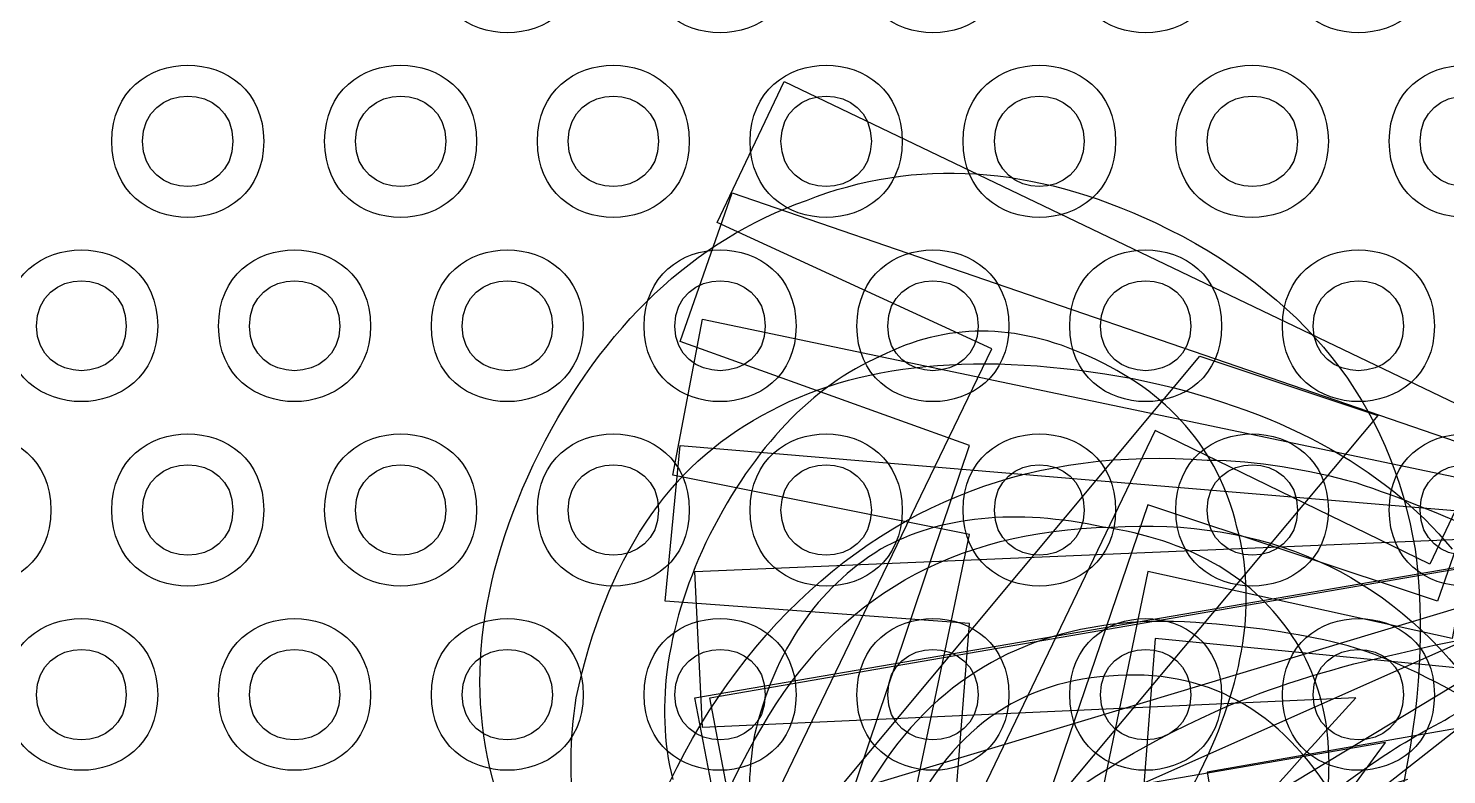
# Model space of a CAD drawing. Extents: x -12.2 to 12.2, y 340.7 to 359.5.
# Drawn here: x -1 to -0.158, y 352.631 to 353.074 of the extents above; entities that cross this region are included whole.
import ezdxf

# ---------------------------------------------------------------- set-up
doc = ezdxf.new("R2010")
doc.units = 0
doc.layers.get('0').update_dxf_attribs({"linetype": 'CONTINUOUS'})

msp = doc.modelspace()

# ---------------------------------------------------------------- linework, layer by layer
at = {"color": 7}
for points in [[(-0.167569, 352.755729), (-0.330729, 352.835104), (-0.604132, 352.26625), (-0.405694, 352.213333), (-0.449792, 352.125139), (-0.648229, 352.178056), (-0.745243, 352.226562), (-0.427743, 352.883611), (-0.590903, 352.958576), (-0.551215, 353.042361), (-0.127882, 352.839514), (-0.167569, 352.755729)], [(-0.16316, 352.733681), (-0.335139, 352.791007), (-0.537986, 352.195694), (-0.339549, 352.169236), (-0.370417, 352.072222), (-0.568854, 352.098681), (-0.674687, 352.133958), (-0.440972, 352.826285), (-0.612951, 352.888021), (-0.582083, 352.976215), (-0.132292, 352.821875), (-0.16316, 352.733681)], [(-0.15434, 352.711632), (-0.335139, 352.751319), (-0.463021, 352.133958), (-0.255764, 352.133958), (-0.277812, 352.036944), (-0.485069, 352.036944), (-0.590903, 352.058993), (-0.440972, 352.773368), (-0.617361, 352.808646), (-0.599722, 352.90125), (-0.136701, 352.804236), (-0.15434, 352.711632)], [(-0.352778, 352.028125), (-0.855486, 352.195694), (-0.837847, 352.239792), (-0.304271, 352.879201), (-0.198437, 352.843924), (-0.696736, 352.248611), (-0.32191, 352.120729), (-0.352778, 352.028125)], [(-0.149931, 352.693993), (-0.330729, 352.711632), (-0.379236, 352.085451), (-0.176389, 352.10309), (-0.185208, 352.006076), (-0.388056, 351.984028), (-0.498299, 351.992847), (-0.440972, 352.720451), (-0.621771, 352.733681), (-0.612951, 352.826285), (-0.141111, 352.786597), (-0.149931, 352.693993)], [(-0.211667, 352.676354), (-0.599722, 352.658715), (-0.604132, 352.751319), (-0.083785, 352.773368), (-0.079375, 352.680764)], [(-0.194028, 352.649896), (-0.577674, 352.58375), (-0.595313, 352.676354), (-0.083785, 352.764549), (-0.066146, 352.671944)], [(-0.123472, 352.663125), (-0.299861, 352.632257), (-0.194028, 352.010486), (-0.008819, 352.081042), (0.008819, 351.984028), (-0.176389, 351.913472), (-0.286632, 351.891424), (-0.410104, 352.610208), (-0.586493, 352.58375), (-0.604132, 352.676354), (-0.141111, 352.755729), (-0.123472, 352.663125)], [(-0.180799, 352.627847), (-0.551215, 352.513194), (-0.577674, 352.601389), (-0.079375, 352.751319), (-0.052917, 352.663125)], [(-0.15875, 352.605799), (-0.511528, 352.447049), (-0.551215, 352.530833), (-0.074965, 352.7425), (-0.035278, 352.658715)], [(-0.136701, 352.58816), (-0.467431, 352.385312), (-0.515937, 352.464687), (-0.070556, 352.733681), (-0.022049, 352.654306)], [(-0.114653, 352.570521), (-0.418924, 352.327986), (-0.47625, 352.402951), (-0.066146, 352.724861), (-0.008819, 352.649896)], [(-0.211667, 352.676354), (-0.211667, 352.676354)], [(-0.194028, 352.649896), (-0.194028, 352.649896)]]:
    msp.add_lwpolyline(points, dxfattribs=at)
at = {"color": 5}
for points in [[(-0.878569, 353.006851), (-0.878569, 353.006851)], [(-0.86029, 353.006851), (-0.86029, 353.006851)], [(-0.75217, 353.006851), (-0.75217, 353.006851)], [(-0.733891, 353.006851), (-0.733891, 353.006851)], [(-0.625771, 353.006851), (-0.625771, 353.006851)], [(-0.607492, 353.006851), (-0.607492, 353.006851)], [(-0.499372, 353.006851), (-0.499372, 353.006851)], [(-0.481093, 353.006851), (-0.481093, 353.006851)], [(-0.372974, 353.006851), (-0.372974, 353.006851)], [(-0.354305, 353.006851), (-0.354305, 353.006851)], [(-0.246186, 353.006851), (-0.246186, 353.006851)], [(-0.227907, 353.006851), (-0.227907, 353.006851)], [(-0.941962, 352.897176), (-0.941962, 352.897176)], [(-0.923294, 352.897176), (-0.923294, 352.897176)], [(-0.815175, 352.897176), (-0.815175, 352.897176)], [(-0.796896, 352.897176), (-0.796896, 352.897176)], [(-0.688776, 352.897176), (-0.688776, 352.897176)], [(-0.670497, 352.897176), (-0.670497, 352.897176)], [(-0.562377, 352.897176), (-0.562377, 352.897176)], [(-0.544098, 352.897176), (-0.544098, 352.897176)], [(-0.435979, 352.897176), (-0.435979, 352.897176)], [(-0.417699, 352.897176), (-0.417699, 352.897176)], [(-0.30958, 352.897176), (-0.30958, 352.897176)], [(-0.2913, 352.897176), (-0.2913, 352.897176)], [(-0.183181, 352.897176), (-0.183181, 352.897176)], [(-0.164902, 352.897176), (-0.164902, 352.897176)], [(-0.986688, 352.78789), (-0.986688, 352.78789)], [(-0.878569, 352.78789), (-0.878569, 352.78789)], [(-0.86029, 352.78789), (-0.86029, 352.78789)], [(-0.75217, 352.78789), (-0.75217, 352.78789)], [(-0.733891, 352.78789), (-0.733891, 352.78789)], [(-0.625771, 352.78789), (-0.625771, 352.78789)], [(-0.607492, 352.78789), (-0.607492, 352.78789)], [(-0.499372, 352.78789), (-0.499372, 352.78789)], [(-0.481093, 352.78789), (-0.481093, 352.78789)], [(-0.372974, 352.78789), (-0.372974, 352.78789)], [(-0.354305, 352.78789), (-0.354305, 352.78789)], [(-0.246186, 352.78789), (-0.246186, 352.78789)], [(-0.227907, 352.78789), (-0.227907, 352.78789)], [(-0.941962, 352.678215), (-0.941962, 352.678215)], [(-0.923294, 352.678215), (-0.923294, 352.678215)], [(-0.815175, 352.678215), (-0.815175, 352.678215)], [(-0.796896, 352.678215), (-0.796896, 352.678215)], [(-0.688776, 352.678215), (-0.688776, 352.678215)], [(-0.670497, 352.678215), (-0.670497, 352.678215)], [(-0.562377, 352.678215), (-0.562377, 352.678215)], [(-0.544098, 352.678215), (-0.544098, 352.678215)], [(-0.435979, 352.678215), (-0.435979, 352.678215)], [(-0.417699, 352.678215), (-0.417699, 352.678215)], [(-0.30958, 352.678215), (-0.30958, 352.678215)], [(-0.2913, 352.678215), (-0.2913, 352.678215)], [(-0.183181, 352.678215), (-0.183181, 352.678215)], [(-0.164902, 352.678215), (-0.164902, 352.678215)]]:
    msp.add_lwpolyline(points, dxfattribs=at)
for points in [[(-1.429278, 352.143061), (-1.429278, 352.932568), (-0.789506, 353.572729), (0, 353.572729)], [(-1.410999, 352.143061), (-1.410999, 352.922456), (-0.779394, 353.55445), (0, 353.55445)], [(-0.670497, 353.116527), (-0.670497, 353.056244), (-0.760726, 353.056244), (-0.760726, 353.116527)], [(-0.544098, 353.116527), (-0.544098, 353.056244), (-0.634327, 353.056244), (-0.634327, 353.116527)], [(-0.417699, 353.116527), (-0.417699, 353.056244), (-0.507929, 353.056244), (-0.507929, 353.116527)], [(-0.2913, 353.116527), (-0.2913, 353.056244), (-0.38153, 353.056244), (-0.38153, 353.116527)], [(-0.164902, 353.116527), (-0.164902, 353.056244), (-0.255131, 353.056244), (-0.255131, 353.116527)], [(-0.950519, 353.006851), (-0.950519, 353.067134), (-0.86029, 353.067134), (-0.86029, 353.006851)], [(-0.82412, 353.006851), (-0.82412, 353.067134), (-0.733891, 353.067134), (-0.733891, 353.006851)], [(-0.697721, 353.006851), (-0.697721, 353.067134), (-0.607492, 353.067134), (-0.607492, 353.006851)], [(-0.571322, 353.006851), (-0.571322, 353.067134), (-0.481093, 353.067134), (-0.481093, 353.006851)], [(-0.444924, 353.006851), (-0.444924, 353.067134), (-0.354305, 353.067134), (-0.354305, 353.006851)], [(-0.318525, 353.006851), (-0.318525, 353.067134), (-0.227907, 353.067134), (-0.227907, 353.006851)], [(-0.191737, 353.006851), (-0.191737, 353.067134), (-0.101508, 353.067134), (-0.101508, 353.006851)], [(-0.93224, 353.006851), (-0.93224, 353.042632), (-0.878569, 353.042632), (-0.878569, 353.006851)], [(-0.805841, 353.006851), (-0.805841, 353.042632), (-0.75217, 353.042632), (-0.75217, 353.006851)], [(-0.679442, 353.006851), (-0.679442, 353.042632), (-0.625771, 353.042632), (-0.625771, 353.006851)], [(-0.553043, 353.006851), (-0.553043, 353.042632), (-0.499372, 353.042632), (-0.499372, 353.006851)], [(-0.426255, 353.006851), (-0.426255, 353.042632), (-0.372974, 353.042632), (-0.372974, 353.006851)], [(-0.299857, 353.006851), (-0.299857, 353.042632), (-0.246186, 353.042632), (-0.246186, 353.006851)], [(-0.173458, 353.006851), (-0.173458, 353.042632), (-0.119787, 353.042632), (-0.119787, 353.006851)], [(-0.86029, 353.006851), (-0.86029, 352.946569), (-0.950519, 352.946569), (-0.950519, 353.006851)], [(-0.878569, 353.006851), (-0.878569, 352.971071), (-0.93224, 352.971071), (-0.93224, 353.006851)], [(-0.733891, 353.006851), (-0.733891, 352.946569), (-0.82412, 352.946569), (-0.82412, 353.006851)], [(-0.75217, 353.006851), (-0.75217, 352.971071), (-0.805841, 352.971071), (-0.805841, 353.006851)], [(-0.607492, 353.006851), (-0.607492, 352.946569), (-0.697721, 352.946569), (-0.697721, 353.006851)], [(-0.625771, 353.006851), (-0.625771, 352.971071), (-0.679442, 352.971071), (-0.679442, 353.006851)], [(-0.481093, 353.006851), (-0.481093, 352.946569), (-0.571322, 352.946569), (-0.571322, 353.006851)], [(-0.499372, 353.006851), (-0.499372, 352.971071), (-0.553043, 352.971071), (-0.553043, 353.006851)], [(-0.354305, 353.006851), (-0.354305, 352.946569), (-0.444924, 352.946569), (-0.444924, 353.006851)], [(-0.372974, 353.006851), (-0.372974, 352.971071), (-0.426255, 352.971071), (-0.426255, 353.006851)], [(-0.227907, 353.006851), (-0.227907, 352.946569), (-0.318525, 352.946569), (-0.318525, 353.006851)], [(-0.246186, 353.006851), (-0.246186, 352.971071), (-0.299857, 352.971071), (-0.299857, 353.006851)], [(-0.101508, 353.006851), (-0.101508, 352.946569), (-0.191737, 352.946569), (-0.191737, 353.006851)], [(-0.119787, 353.006851), (-0.119787, 352.971071), (-0.173458, 352.971071), (-0.173458, 353.006851)], [(-1.013912, 352.897176), (-1.013912, 352.957459), (-0.923294, 352.957459), (-0.923294, 352.897176)], [(-0.887125, 352.897176), (-0.887125, 352.957459), (-0.796896, 352.957459), (-0.796896, 352.897176)], [(-0.760726, 352.897176), (-0.760726, 352.957459), (-0.670497, 352.957459), (-0.670497, 352.897176)], [(-0.634327, 352.897176), (-0.634327, 352.957459), (-0.544098, 352.957459), (-0.544098, 352.897176)], [(-0.507929, 352.897176), (-0.507929, 352.957459), (-0.417699, 352.957459), (-0.417699, 352.897176)], [(-0.38153, 352.897176), (-0.38153, 352.957459), (-0.2913, 352.957459), (-0.2913, 352.897176)], [(-0.255131, 352.897176), (-0.255131, 352.957459), (-0.164902, 352.957459), (-0.164902, 352.897176)], [(-0.995245, 352.897176), (-0.995245, 352.932957), (-0.941962, 352.932957), (-0.941962, 352.897176)], [(-0.868846, 352.897176), (-0.868846, 352.932957), (-0.815175, 352.932957), (-0.815175, 352.897176)], [(-0.742447, 352.897176), (-0.742447, 352.932957), (-0.688776, 352.932957), (-0.688776, 352.897176)], [(-0.616048, 352.897176), (-0.616048, 352.932957), (-0.562377, 352.932957), (-0.562377, 352.897176)], [(-0.489649, 352.897176), (-0.489649, 352.932957), (-0.435979, 352.932957), (-0.435979, 352.897176)], [(-0.36325, 352.897176), (-0.36325, 352.932957), (-0.30958, 352.932957), (-0.30958, 352.897176)], [(-0.236852, 352.897176), (-0.236852, 352.932957), (-0.183181, 352.932957), (-0.183181, 352.897176)], [(-0.923294, 352.897176), (-0.923294, 352.837282), (-1.013912, 352.837282), (-1.013912, 352.897176)], [(-0.941962, 352.897176), (-0.941962, 352.861784), (-0.995245, 352.861784), (-0.995245, 352.897176)], [(-0.796896, 352.897176), (-0.796896, 352.837282), (-0.887125, 352.837282), (-0.887125, 352.897176)], [(-0.815175, 352.897176), (-0.815175, 352.861784), (-0.868846, 352.861784), (-0.868846, 352.897176)], [(-0.670497, 352.897176), (-0.670497, 352.837282), (-0.760726, 352.837282), (-0.760726, 352.897176)], [(-0.688776, 352.897176), (-0.688776, 352.861784), (-0.742447, 352.861784), (-0.742447, 352.897176)], [(-0.544098, 352.897176), (-0.544098, 352.837282), (-0.634327, 352.837282), (-0.634327, 352.897176)], [(-0.562377, 352.897176), (-0.562377, 352.861784), (-0.616048, 352.861784), (-0.616048, 352.897176)], [(-0.417699, 352.897176), (-0.417699, 352.837282), (-0.507929, 352.837282), (-0.507929, 352.897176)], [(-0.435979, 352.897176), (-0.435979, 352.861784), (-0.489649, 352.861784), (-0.489649, 352.897176)], [(-0.2913, 352.897176), (-0.2913, 352.837282), (-0.38153, 352.837282), (-0.38153, 352.897176)], [(-0.30958, 352.897176), (-0.30958, 352.861784), (-0.36325, 352.861784), (-0.36325, 352.897176)], [(-0.164902, 352.897176), (-0.164902, 352.837282), (-0.255131, 352.837282), (-0.255131, 352.897176)], [(-0.183181, 352.897176), (-0.183181, 352.861784), (-0.236852, 352.861784), (-0.236852, 352.897176)], [(-1.076917, 352.78789), (-1.076917, 352.848172), (-0.986688, 352.848172), (-0.986688, 352.78789)], [(-0.950519, 352.78789), (-0.950519, 352.848172), (-0.86029, 352.848172), (-0.86029, 352.78789)], [(-0.82412, 352.78789), (-0.82412, 352.848172), (-0.733891, 352.848172), (-0.733891, 352.78789)], [(-0.697721, 352.78789), (-0.697721, 352.848172), (-0.607492, 352.848172), (-0.607492, 352.78789)], [(-0.571322, 352.78789), (-0.571322, 352.848172), (-0.481093, 352.848172), (-0.481093, 352.78789)], [(-0.444924, 352.78789), (-0.444924, 352.848172), (-0.354305, 352.848172), (-0.354305, 352.78789)], [(-0.318525, 352.78789), (-0.318525, 352.848172), (-0.227907, 352.848172), (-0.227907, 352.78789)], [(-0.191737, 352.78789), (-0.191737, 352.848172), (-0.101508, 352.848172), (-0.101508, 352.78789)], [(-0.93224, 352.78789), (-0.93224, 352.82367), (-0.878569, 352.82367), (-0.878569, 352.78789)], [(-0.805841, 352.78789), (-0.805841, 352.82367), (-0.75217, 352.82367), (-0.75217, 352.78789)], [(-0.679442, 352.78789), (-0.679442, 352.82367), (-0.625771, 352.82367), (-0.625771, 352.78789)], [(-0.553043, 352.78789), (-0.553043, 352.82367), (-0.499372, 352.82367), (-0.499372, 352.78789)], [(-0.426255, 352.78789), (-0.426255, 352.82367), (-0.372974, 352.82367), (-0.372974, 352.78789)], [(-0.299857, 352.78789), (-0.299857, 352.82367), (-0.246186, 352.82367), (-0.246186, 352.78789)], [(-0.173458, 352.78789), (-0.173458, 352.82367), (-0.119787, 352.82367), (-0.119787, 352.78789)], [(-0.986688, 352.78789), (-0.986688, 352.727607), (-1.076917, 352.727607), (-1.076917, 352.78789)], [(-0.86029, 352.78789), (-0.86029, 352.727607), (-0.950519, 352.727607), (-0.950519, 352.78789)], [(-0.878569, 352.78789), (-0.878569, 352.752109), (-0.93224, 352.752109), (-0.93224, 352.78789)], [(-0.733891, 352.78789), (-0.733891, 352.727607), (-0.82412, 352.727607), (-0.82412, 352.78789)], [(-0.75217, 352.78789), (-0.75217, 352.752109), (-0.805841, 352.752109), (-0.805841, 352.78789)], [(-0.607492, 352.78789), (-0.607492, 352.727607), (-0.697721, 352.727607), (-0.697721, 352.78789)], [(-0.625771, 352.78789), (-0.625771, 352.752109), (-0.679442, 352.752109), (-0.679442, 352.78789)], [(-0.481093, 352.78789), (-0.481093, 352.727607), (-0.571322, 352.727607), (-0.571322, 352.78789)], [(-0.499372, 352.78789), (-0.499372, 352.752109), (-0.553043, 352.752109), (-0.553043, 352.78789)], [(-0.354305, 352.78789), (-0.354305, 352.727607), (-0.444924, 352.727607), (-0.444924, 352.78789)], [(-0.372974, 352.78789), (-0.372974, 352.752109), (-0.426255, 352.752109), (-0.426255, 352.78789)], [(-0.227907, 352.78789), (-0.227907, 352.727607), (-0.318525, 352.727607), (-0.318525, 352.78789)], [(-0.246186, 352.78789), (-0.246186, 352.752109), (-0.299857, 352.752109), (-0.299857, 352.78789)], [(-0.101508, 352.78789), (-0.101508, 352.727607), (-0.191737, 352.727607), (-0.191737, 352.78789)], [(-0.119787, 352.78789), (-0.119787, 352.752109), (-0.173458, 352.752109), (-0.173458, 352.78789)], [(-1.013912, 352.678215), (-1.013912, 352.738497), (-0.923294, 352.738497), (-0.923294, 352.678215)], [(-0.887125, 352.678215), (-0.887125, 352.738497), (-0.796896, 352.738497), (-0.796896, 352.678215)], [(-0.760726, 352.678215), (-0.760726, 352.738497), (-0.670497, 352.738497), (-0.670497, 352.678215)], [(-0.634327, 352.678215), (-0.634327, 352.738497), (-0.544098, 352.738497), (-0.544098, 352.678215)], [(-0.507929, 352.678215), (-0.507929, 352.738497), (-0.417699, 352.738497), (-0.417699, 352.678215)], [(-0.38153, 352.678215), (-0.38153, 352.738497), (-0.2913, 352.738497), (-0.2913, 352.678215)], [(-0.255131, 352.678215), (-0.255131, 352.738497), (-0.164902, 352.738497), (-0.164902, 352.678215)], [(-0.995245, 352.678215), (-0.995245, 352.713995), (-0.941962, 352.713995), (-0.941962, 352.678215)], [(-0.868846, 352.678215), (-0.868846, 352.713995), (-0.815175, 352.713995), (-0.815175, 352.678215)], [(-0.742447, 352.678215), (-0.742447, 352.713995), (-0.688776, 352.713995), (-0.688776, 352.678215)], [(-0.616048, 352.678215), (-0.616048, 352.713995), (-0.562377, 352.713995), (-0.562377, 352.678215)], [(-0.489649, 352.678215), (-0.489649, 352.713995), (-0.435979, 352.713995), (-0.435979, 352.678215)], [(-0.36325, 352.678215), (-0.36325, 352.713995), (-0.30958, 352.713995), (-0.30958, 352.678215)], [(-0.236852, 352.678215), (-0.236852, 352.713995), (-0.183181, 352.713995), (-0.183181, 352.678215)], [(-0.923294, 352.678215), (-0.923294, 352.618321), (-1.013912, 352.618321), (-1.013912, 352.678215)], [(-0.941962, 352.678215), (-0.941962, 352.642434), (-0.995245, 352.642434), (-0.995245, 352.678215)], [(-0.796896, 352.678215), (-0.796896, 352.618321), (-0.887125, 352.618321), (-0.887125, 352.678215)], [(-0.815175, 352.678215), (-0.815175, 352.642434), (-0.868846, 352.642434), (-0.868846, 352.678215)], [(-0.670497, 352.678215), (-0.670497, 352.618321), (-0.760726, 352.618321), (-0.760726, 352.678215)], [(-0.688776, 352.678215), (-0.688776, 352.642434), (-0.742447, 352.642434), (-0.742447, 352.678215)], [(-0.544098, 352.678215), (-0.544098, 352.618321), (-0.634327, 352.618321), (-0.634327, 352.678215)], [(-0.562377, 352.678215), (-0.562377, 352.642434), (-0.616048, 352.642434), (-0.616048, 352.678215)], [(-0.417699, 352.678215), (-0.417699, 352.618321), (-0.507929, 352.618321), (-0.507929, 352.678215)], [(-0.435979, 352.678215), (-0.435979, 352.642434), (-0.489649, 352.642434), (-0.489649, 352.678215)], [(-0.2913, 352.678215), (-0.2913, 352.618321), (-0.38153, 352.618321), (-0.38153, 352.678215)], [(-0.30958, 352.678215), (-0.30958, 352.642434), (-0.36325, 352.642434), (-0.36325, 352.678215)], [(-0.164902, 352.678215), (-0.164902, 352.618321), (-0.255131, 352.618321), (-0.255131, 352.678215)], [(-0.183181, 352.678215), (-0.183181, 352.642434), (-0.236852, 352.642434), (-0.236852, 352.678215)]]:
    msp.add_open_spline(points, degree=3, dxfattribs=at)
at = {"color": 7}
for points in [[(-0.537986, 352.971806), (-0.472943, 352.997162), (-0.40349, 352.992752), (-0.330729, 352.958576)], [(-0.696736, 352.821875), (-0.658151, 352.897943), (-0.605234, 352.947552), (-0.537986, 352.971806)], [(-0.330729, 352.958576), (-0.242535, 352.916684), (-0.19072, 352.851641), (-0.176389, 352.764549)], [(-0.370417, 352.879201), (-0.413412, 352.899045), (-0.455304, 352.899045), (-0.493889, 352.879201)], [(-0.564444, 352.843924), (-0.50822, 352.875894), (-0.434357, 352.882509), (-0.343958, 352.865972)], [(-0.493889, 352.879201), (-0.534679, 352.861562), (-0.568854, 352.825182), (-0.595313, 352.773368)], [(-0.282222, 352.777778), (-0.293246, 352.82408), (-0.323012, 352.858255), (-0.370417, 352.879201)], [(-0.343958, 352.865972), (-0.257969, 352.848333), (-0.19513, 352.814158), (-0.15434, 352.764549)], [(-0.674687, 352.676354), (-0.657049, 352.759036), (-0.619566, 352.814158), (-0.564444, 352.843924)], [(-0.718785, 352.610208), (-0.741936, 352.675252), (-0.734219, 352.745807), (-0.696736, 352.821875)], [(-0.555625, 352.720451), (-0.487274, 352.793212), (-0.402387, 352.825182), (-0.299861, 352.817465)], [(-0.299861, 352.817465), (-0.270095, 352.817465), (-0.24033, 352.811953), (-0.211667, 352.804236)], [(-0.211667, 352.804236), (-0.185208, 352.795417), (-0.155443, 352.78329), (-0.123472, 352.768958)], [(-0.361597, 352.777778), (-0.413412, 352.788802), (-0.458611, 352.784392), (-0.493889, 352.764549)], [(-0.357187, 352.777778), (-0.265686, 352.78329), (-0.192925, 352.751319), (-0.141111, 352.680764)], [(-0.595313, 352.773368), (-0.620668, 352.721554), (-0.628385, 352.671944), (-0.617361, 352.627847)], [(-0.564444, 352.658715), (-0.520347, 352.735885), (-0.450894, 352.775573), (-0.357187, 352.777778)], [(-0.251354, 352.716042), (-0.274505, 352.749115), (-0.310885, 352.770061), (-0.361597, 352.777778)], [(-0.304271, 352.632257), (-0.277812, 352.685174), (-0.270095, 352.734783), (-0.282222, 352.777778)], [(-0.493889, 352.764549), (-0.531371, 352.741398), (-0.556727, 352.705018), (-0.568854, 352.654306)], [(-0.176389, 352.764549), (-0.164262, 352.677457), (-0.187413, 352.569418), (-0.246944, 352.442639)], [(-0.299861, 352.720451), (-0.372621, 352.727066), (-0.429948, 352.707222), (-0.47184, 352.663125)], [(-0.670278, 352.416181), (-0.661458, 352.546268), (-0.622873, 352.647691), (-0.555625, 352.720451)], [(-0.216076, 352.707222), (-0.241432, 352.713837), (-0.270095, 352.718246), (-0.299861, 352.720451)], [(-0.233715, 352.58816), (-0.221588, 352.638871), (-0.227101, 352.681866), (-0.251354, 352.716042)], [(-0.185208, 352.702812), (-0.149931, 352.711632), (-0.111345, 352.718246), (-0.070556, 352.720451)], [(-0.132292, 352.667535), (-0.160955, 352.685174), (-0.189618, 352.699505), (-0.216076, 352.707222)], [(-0.15875, 352.663125), (-0.128984, 352.680764), (-0.095912, 352.6973), (-0.061736, 352.711632)], [(-0.286632, 352.671944), (-0.256866, 352.684071), (-0.222691, 352.695095), (-0.185208, 352.702812)], [(-0.352778, 352.689583), (-0.411207, 352.687379), (-0.454201, 352.65651), (-0.48066, 352.596979)], [(-0.220486, 352.610208), (-0.252457, 352.666432), (-0.296554, 352.692891), (-0.352778, 352.689583)], [(-0.079375, 352.680764), (-0.116857, 352.634462), (-0.171979, 352.572726), (-0.242535, 352.495556)], [(-0.652639, 352.539653), (-0.67579, 352.581545), (-0.682405, 352.626745), (-0.674687, 352.676354)], [(-0.47625, 352.513194), (-0.443177, 352.578238), (-0.380338, 352.631155), (-0.286632, 352.671944)], [(-0.410104, 352.451458), (-0.366007, 352.504375), (-0.298759, 352.580443), (-0.211667, 352.676354)], [(-0.066146, 352.671944), (-0.100321, 352.622335), (-0.147726, 352.555087), (-0.207257, 352.469097)], [(-0.47184, 352.663125), (-0.514835, 352.616823), (-0.544601, 352.541857), (-0.560035, 352.438229)], [(-0.246944, 352.601389), (-0.220486, 352.625643), (-0.19072, 352.646588), (-0.15875, 352.663125)], [(-0.052917, 352.663125), (-0.08158, 352.611311), (-0.120165, 352.53855), (-0.167569, 352.447049)], [(-0.626181, 352.336806), (-0.631693, 352.475712), (-0.610746, 352.582648), (-0.564444, 352.658715)], [(-0.568854, 352.654306), (-0.576571, 352.608004), (-0.569957, 352.568316), (-0.546806, 352.535243)], [(-0.366007, 352.402951), (-0.327422, 352.462482), (-0.270095, 352.545165), (-0.194028, 352.649896)], [(-0.405694, 352.526424), (-0.363802, 352.544062), (-0.329627, 352.580443), (-0.304271, 352.632257)]]:
    msp.add_open_spline(points, degree=3, dxfattribs=at)

doc.saveas('drawing.dxf')
